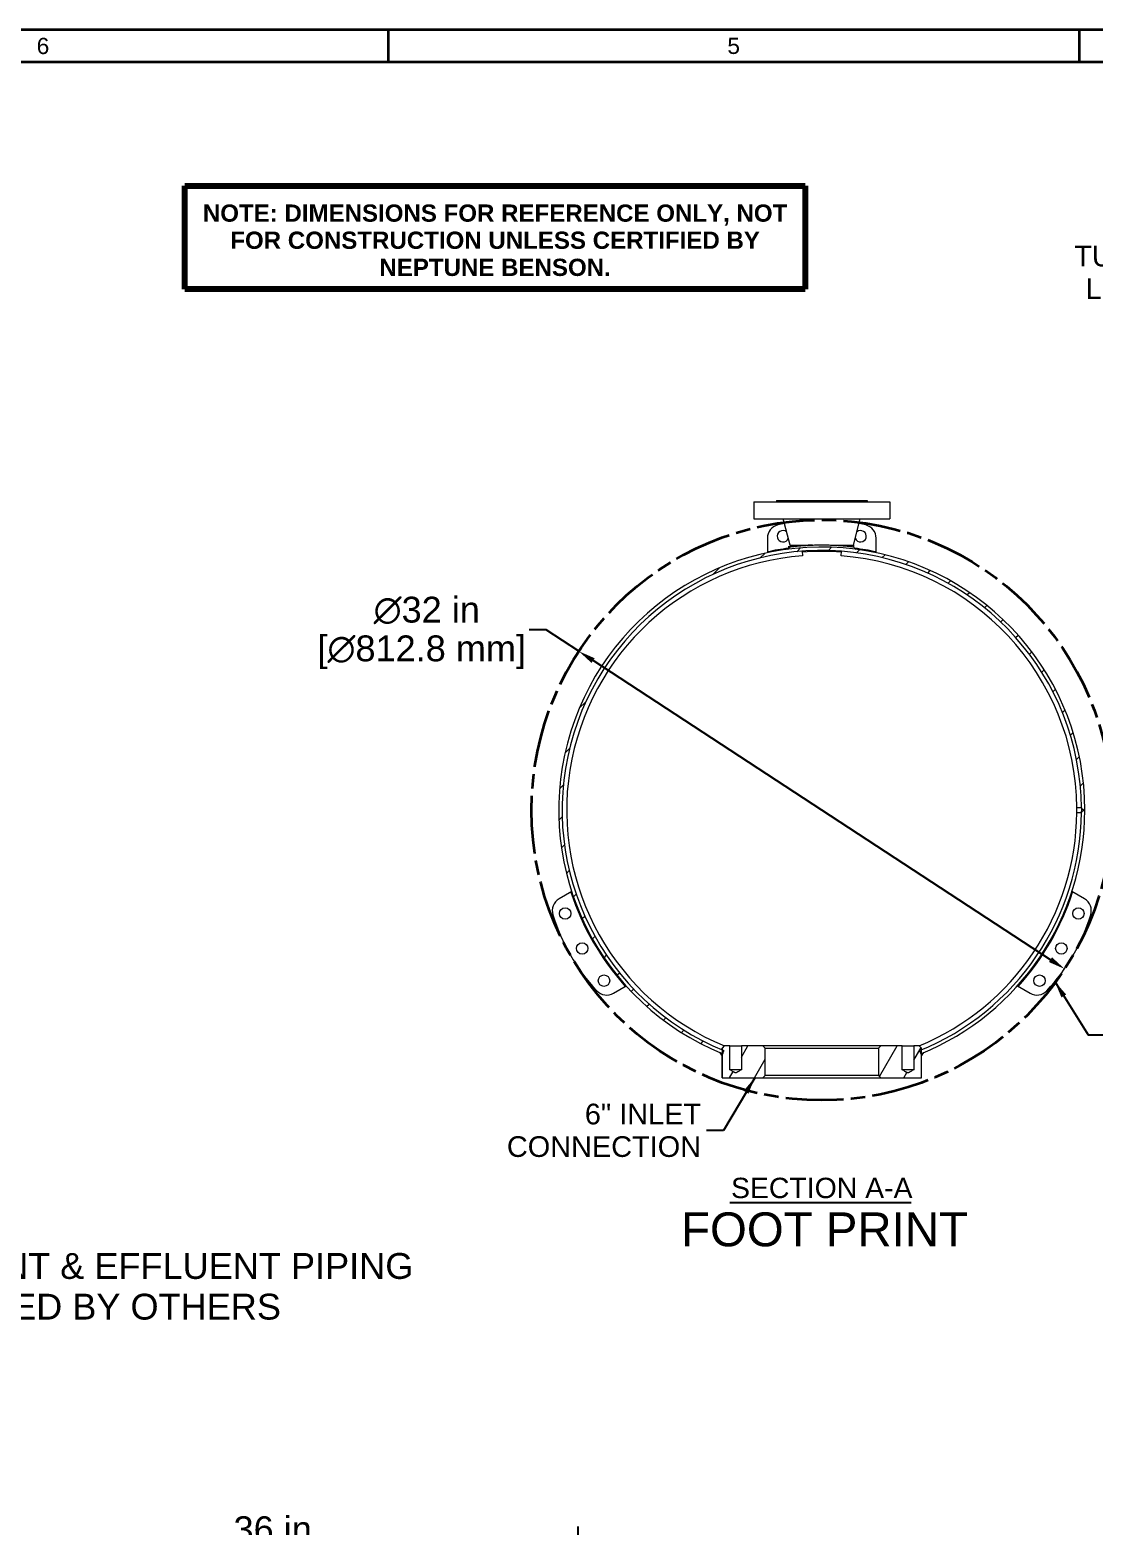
# Model space of a CAD drawing. Header units: inches. Extents: x 12 to 318, y 5 to 204.
# Drawn here: x 106.3 to 165, y 121.8 to 204.2 of the extents above; entities that cross this region are included whole.
import ezdxf

# ---------------------------------------------------------------- set-up
doc = ezdxf.new("R2010")
doc.units = ezdxf.units.IN
doc.header["$LTSCALE"] = 9.5
doc.header["$MEASUREMENT"] = 0
doc.linetypes.add('CHAIN', pattern=[0.7087, 0.4724, -0.0591, 0.1181, -0.0591])
doc.layers.get('0').update_dxf_attribs({"lineweight": 25})
for name, color, linetype, lineweight in [('Border', 7, 'Continuous', 35), ('Dimension', 7, 'Continuous', 25), ('Hatch', 7, 'Continuous', 18), ('Sketch Geometry', 7, 'Continuous', 35), ('Sketch Geometry (ANSI)', 7, 'Continuous', 25), ('Symbol', 7, 'Continuous', 25), ('Symbol (ANSI)', 7, 'Continuous', 25), ('Visible', 7, 'Continuous', 18)]:
    doc.layers.add(name, color=color, linetype=linetype, lineweight=lineweight)
doc.styles.add('MEMCOR Medium', font='arial.ttf')
doc.styles.add('Note Text (ANSI)', font='arial.ttf')
doc.styles.add('Standard A-B-C', font='arial.ttf')
doc.styles.add('Standard D-E', font='arial.ttf')
doc.styles.add('Standard Large', font='arial.ttf')
doc.styles.add('Text Style347', font='arial.ttf')
doc.dimstyles.new('Default (ANSI)$7', dxfattribs={"dimscale": 9.5, "dimtxt": 0.1500000059604645, "dimasz": 0.09842519462108612, "dimexe": 0.125, "dimexo": 0.0625, "dimgap": 0.03149606299212598, "dimtad": 0, "dimtih": 1, "dimtoh": 1, "dimdec": 4, "dimzin": 3, "dimdsep": 46, "dimlunit": 5, "dimtxsty": 'MEMCOR Medium', "dimcen": 0.09, "dimdle": 0.3937007874015748, "dimclrd": 256, "dimclre": 256, "dimclrt": 256, "dimadec": 0, "dimazin": 1, "dimtfac": 0.800000011920929, "dimtofl": 0, "dimtmove": 0, "dimatfit": 3, "dimfxl": 1, "dimfrac": 1, "dimtolj": 1, "dimtzin": 4, "dimlwd": -1, "dimlwe": -1, "dimarcsym": 0})
doc.dimstyles.new('Default D-E$7', dxfattribs={"dimscale": 9.5, "dimtxt": 0.1500000059604645, "dimasz": 0.09842519462108612, "dimexe": 0.125, "dimexo": 0.0625, "dimgap": 0.03149606299212598, "dimtad": 0, "dimtih": 1, "dimtoh": 1, "dimzin": 4, "dimdsep": 46, "dimtxsty": 'Standard D-E', "dimcen": 0.09, "dimdle": 0.3937007874015748, "dimclrd": 256, "dimclre": 256, "dimclrt": 256, "dimadec": 0, "dimazin": 1, "dimtfac": 1, "dimtofl": 0, "dimtmove": 0, "dimatfit": 3, "dimfxl": 1, "dimtolj": 1, "dimtzin": 4, "dimlwd": -1, "dimlwe": -1, "dimarcsym": 0})
doc.dimstyles.new('in [mm] D-E NeptuneBenson', dxfattribs={"dimscale": 9.5, "dimtxt": 0.1500000059604645, "dimasz": 0.09842519462108612, "dimexe": 0.125, "dimexo": 0.063, "dimgap": 0.03149606299212598, "dimtad": 0, "dimtih": 1, "dimtoh": 1, "dimdec": 4, "dimzin": 3, "dimdsep": 46, "dimlunit": 5, "dimtxsty": 'Standard D-E', "dimcen": 0.09, "dimdle": 0.3937007874015748, "dimclrd": 256, "dimclre": 256, "dimclrt": 256, "dimadec": 1, "dimazin": 1, "dimtfac": 1, "dimtofl": 0, "dimtmove": 0, "dimatfit": 3, "dimfxl": 1, "dimfrac": 1, "dimtolj": 1, "dimtzin": 4, "dimlwd": -1, "dimlwe": -1, "dimarcsym": 0})
pattern_1 = [(135.00021045915, (0, 0), (-0.8396862183023246, -0.8396923870043962), [])]
pattern_2 = [(59.99997778074501, (0, 0), (-1.028404936738194, 0.5937503988146122), [])]

# ---------------------------------------------------------------- blocks, each defined once
blk = doc.blocks.new('Borders 22x34_D')
at = {"layer": 'Border'}
for p, q in [((33.5, 21.5), (1.249999999999993, 21.5)), ((13.2734375, 21.5), (13.2734375, 21.3125)), ((17.28125, 21.5), (17.28125, 21.3125)), ((33.3125, 21.31250000000001), (1.249999999999993, 21.3125))]:
    blk.add_line(p, q, dxfattribs=at)
at = {"layer": 'Border', "char_height": 0.09399999783733698, "attachment_point": 5, "style": 'Standard A-B-C'}
for s, insert in [('\\fArial|b0|i0;{\\H0.0940;6}', (11.26953125, 21.40625)), ('\\fArial|b0|i0;{\\H0.0940;5}', (15.27734375, 21.40685899403152))]:
    blk.add_mtext(s, dxfattribs=dict(at, insert=insert))
blk = doc.blocks.new('UPPER HEAD ADN ELEMENT DETAIL')
at = {"layer": 'Symbol (ANSI)', "color": 7, "insert": (-0.5694746829337651, 0.30052863338677), "char_height": 0.06000000074153809, "attachment_point": 6, "line_spacing_factor": 0.9442214369773865, "style": 'Note Text (ANSI)'}
blk.add_mtext('\\fArial|b0|i0;{\\H0.0600;TUBESHEET\\P}\\fArial|b0|i0;{\\H0.0600;LIFT SHAFT}', dxfattribs=at)
blk = doc.blocks.new('DIM FOR REF ONLY')
at = {"layer": 'Sketch Geometry (ANSI)', "lineweight": 140}
for p, q in [((-1.8, 0.3000000000000002), (1.8, 0.3000000000000002)), ((-1.8, -0.3000000000000002), (-1.8, 0.3000000000000002)), ((1.8, 0.3000000000000002), (1.799999999999999, -0.3000000000000002)), ((1.799999999999999, -0.3000000000000002), (-1.8, -0.3000000000000002))]:
    blk.add_line(p, q, dxfattribs=at)
at = {"layer": 'Symbol (ANSI)', "insert": (0, -0.01671697658405858), "char_height": 0.1000000031914298, "width": 3.557293458209896, "attachment_point": 5, "line_spacing_factor": 0.9442214965820312, "style": 'Note Text (ANSI)'}
blk.add_mtext('\\fArial|b1|i0;{\\H0.1000;NOTE: DIMENSIONS FOR REFERENCE ONLY, NOT FOR CONSTRUCTION UNLESS CERTIFIED BY NEPTUNE BENSON.}', dxfattribs=at)
blk = doc.blocks.new('*D28')
at = {"layer": 'Defpoints', "color": 0, "transparency": 16777216}
for p in [(136.6017678102267, 169.9934970801438), (163.3815340775595, 152.4797317456702)]:
    blk.add_point(p, dxfattribs=at)
at = {"layer": 'Dimension', "transparency": 16777216}
for p, q in [((134.7945674036096, 171.1753925275461), (133.8595280547093, 171.1753925275461)), ((136.6017678102267, 169.9934970801438), (134.7945674036096, 171.1753925275461)), ((162.5989870009553, 152.9915116367271), (137.3843148868309, 169.4817171890869))]:
    blk.add_line(p, q, dxfattribs=at)
for points in [[(137.4696115353404, 169.6121417018543), (137.2990182383214, 169.3512926763196), (136.6017678102267, 169.9934970801438)], [(162.6842836494648, 153.1219361494944), (162.5136903524458, 152.8610871239597), (163.3815340775595, 152.4797317456702)]]:
    blk.add_solid(points, dxfattribs=at)
at = {"layer": 'Dimension', "transparency": 16777216, "char_height": 1.425000056624413, "attachment_point": 5, "style": 'Standard D-E'}
for s, insert in [('\\A1; ∅32 in', (127.9395358687028, 172.2420250108646)), ('\\A1;[∅812.8 mm]', (127.9395358687028, 169.9396263393873))]:
    blk.add_mtext(s, dxfattribs=dict(at, insert=insert))
blk = doc.blocks.new('*D32')
at = {"layer": 'Defpoints', "color": 0, "transparency": 16777216}
for p in [(136.5716509438895, 120.5553444025397), (102.3219219667888, 113.8565267376415), (136.5716509438895, 101.2942977605409)]:
    blk.add_point(p, dxfattribs=at)
at = {"layer": 'Dimension', "transparency": 16777216}
for p, q in [((102.3219219667888, 114.4550267376415), (102.3219219667888, 121.7428444025397)), ((136.5716509438895, 101.8927977605409), (136.5716509438895, 121.7428444025397)), ((103.2569613156891, 120.5553444025397), (114.301018383731, 120.5553444025397)), ((135.6366115949892, 120.5553444025397), (124.5925545269473, 120.5553444025397))]:
    blk.add_line(p, q, dxfattribs=at)
for points in [[(103.2569613156891, 120.7111842940231), (103.2569613156891, 120.3995045110563), (102.3219219667888, 120.5553444025397)], [(135.6366115949892, 120.7111842940231), (135.6366115949892, 120.3995045110563), (136.5716509438895, 120.5553444025397)]]:
    blk.add_solid(points, dxfattribs=at)
at = {"layer": 'Dimension', "transparency": 16777216, "char_height": 1.425000056624413, "attachment_point": 5, "style": 'Standard D-E'}
for s, insert in [('\\A1; 36 in', (119.4467864553392, 121.5826095580074)), ('\\A1;[914.4 mm]', (119.4467864553392, 119.3429070012554))]:
    blk.add_mtext(s, dxfattribs=dict(at, insert=insert))

msp = doc.modelspace()

# ---------------------------------------------------------------- hatches: boundary and pattern name
at = {"layer": 'Hatch'}
h = msp.add_hatch(dxfattribs=at)
h.set_pattern_fill('ANSI31', color=256, scale=9.499999999999998, style=0)
h.set_pattern_definition([(45, (0, 0), (-0.8396893026590252, 0.8396893026590252), [])])
edge = h.paths.add_edge_path()
edge.add_line((164.3036165130901, 161.3602986726721), (164.3042459524722, 161.3596840259567))
edge.add_spline(control_points=[(164.3042459524722, 161.3596840259567), (164.3249845984404, 161.3394314466432), (164.3456580381258, 161.3191121402298), (164.387127711761, 161.2780905322833), (164.4079222825822, 161.2573866389959), (164.4286496840271, 161.2366156727725)], knot_values=[-0.4444822678485152, -0.4444822678485152, -0.4444822678485152, -0.4444822678485152, -0.2235997053714192, -0.2235997053714192, 0, 0, 0, 0], degree=3, periodic=0)
edge.add_line((164.4286496840271, 161.2366156727725), (164.4916509438928, 161.2366156782704))
edge.add_ellipse((149.9916509438929, 161.236614412907), major_axis=(-1.265363416500901e-06, 14.49999999999995), ratio=1, start_angle=270, end_angle=517.1918704726288)
edge.add_ellipse((149.9916509439017, 161.2366144129285), major_axis=(13.36621879426263, -5.62087138658893), ratio=1, start_angle=270, end_angle=270.5173538927248)
edge.add_ellipse((149.9916509443191, 161.2366144139487), major_axis=(13.41642703963332, -5.499953229149912), ratio=1, start_angle=269.9999999999996, end_angle=270.1605886021915)
edge.add_line((144.5293228285634, 147.804824824007), (144.5999563968345, 147.9785117522235))
edge.add_ellipse((149.9916509438257, 161.2366144127435), major_axis=(-13.25810266051992, 5.391694546991159), ratio=1, start_angle=89.53136823856119, end_angle=90, ccw=False)
edge.add_ellipse((149.9916509438929, 161.236614412907), major_axis=(-13.21356010815271, 5.499953228731659), ratio=1, start_angle=203.0939525433276, end_angle=449.99999999999966, ccw=False)
h = msp.add_hatch(dxfattribs=at)
h.set_pattern_fill('ANSI31', color=256, scale=9.499999999999998, angle=90.00021045915, style=0)
h.set_pattern_definition(pattern_1)
edge = h.paths.add_edge_path()
edge.add_spline(control_points=[(144.3707795572978, 147.8703956186722), (144.3907258800923, 147.8402919662345), (144.4271961414024, 147.785958525454), (144.451451090123, 147.7498223856618), (144.4716653186797, 147.719709602873), (144.4916977151614, 147.6894760731611)], knot_values=[-0.3316340203417856, -0.3316340203417856, -0.3316340203417856, -0.3316340203417856, -0.2763616771456869, -0.2763616771456869, 0, 0, 0, 0], degree=3, periodic=0)
edge.add_line((144.4916977151614, 147.6894760731611), (144.4916977151772, 147.8201873743122))
edge.add_ellipse((149.9916509439028, 161.2366144129309), major_axis=(-13.41642703861877, 5.499953228725642), ratio=1, start_angle=89.48264610717672, end_angle=90, ccw=False)
h = msp.add_hatch(dxfattribs=at)
h.set_pattern_fill('ANSI31', color=256, scale=9.499999999999998, angle=14.999977780745, style=0)
h.set_pattern_definition(pattern_2)
edge = h.paths.add_edge_path()
edge.add_spline(control_points=[(145.5618485676055, 146.9266144129072), (145.3990246474677, 146.8290244799591), (145.301168676161, 146.7715875458309), (145.2564818478324, 146.7481886592363), (145.231557115261, 146.746693304159), (145.1911406826528, 146.766267399544), (145.0815521320361, 146.8306577973133), (144.9214533201796, 146.9266144129072)], knot_values=[0, 0, 0, 0.1269987119716778, 0.3471420293198288, 0.8819957925534003, 1.438620645031378, 1.741104447921297, 1.86413268116573, 1.86413268116573, 1.86413268116573], weights=[1, 1.896017893314855, 4.011503640253107, 7.354342838977546, 7.768026261412508, 4.47386658969204, 1.868004853423311, 1], degree=2, periodic=0)
edge.add_line((144.9214533201796, 146.9266144129072), (144.9214533201796, 148.2366144129072))
edge.add_line((144.9214533201796, 148.2366144129072), (144.6166988028748, 148.2366144129072))
edge.add_line((144.6166988028748, 148.2366144129072), (144.4916977151613, 148.1116144129072))
edge.add_line((144.4916977151613, 148.1116144129072), (144.4916977151613, 148.0230543047543))
edge.add_line((144.4916977151613, 148.0230543047543), (144.4916977151613, 147.8201873743154))
edge.add_line((144.4916977151613, 147.8201873743154), (144.4916977151613, 147.6894760731548))
edge.add_line((144.4916977151612, 147.6894760731547), (144.4916977151612, 146.4866144129072))
edge.add_line((144.4916977151612, 146.4866144129072), (146.7417300958977, 146.4866144129072))
edge.add_line((146.7417300958977, 146.4866144129072), (146.8667332620597, 146.6116144129072))
edge.add_line((146.8667332620597, 146.6116144129072), (146.8667332620597, 148.1116144129072))
edge.add_line((146.8667332620597, 148.1116144129072), (146.7417300958977, 148.2366144129072))
edge.add_line((146.7417300958977, 148.2366144129072), (145.5618485676055, 148.2366144129072))
edge.add_line((145.5618485676055, 148.2366144129072), (145.5618485676054, 146.9266144129072))
h = msp.add_hatch(dxfattribs=at)
h.set_pattern_fill('ANSI31', color=256, scale=9.499999999999998, angle=14.999977780745, style=0)
h.set_pattern_definition(pattern_2)
edge = h.paths.add_edge_path()
edge.add_spline(control_points=[(155.0618485676055, 146.9266144129071), (154.8990246474661, 146.829024479958), (154.8011686761599, 146.7715875458301), (154.7564818478319, 146.748188659236), (154.7315571152608, 146.7466933041588), (154.6911406826527, 146.7662673995438), (154.581552132036, 146.8306577973132), (154.4214533201795, 146.9266144129071)], knot_values=[0, 0, 0, 0.1269987119727649, 0.3471420293232652, 0.8819957925597767, 1.438620645035721, 1.741104447923081, 1.864132681166204, 1.864132681166204, 1.864132681166204], weights=[1, 1.896017893333548, 4.011503640315993, 7.35434283908584, 7.768026261475409, 4.473866589706166, 1.86800485342475, 1], degree=2, periodic=0)
edge.add_line((154.4214533201795, 146.9266144129071), (154.4214533201796, 148.2366144129071))
edge.add_line((154.4214533201796, 148.2366144129071), (153.2415717918874, 148.2366144129071))
edge.add_line((153.2415717918873, 148.2366144129071), (153.1165686257253, 148.1116144129071))
edge.add_line((153.1165686257253, 148.1116144129071), (153.1165686257253, 146.6116144129071))
edge.add_line((153.1165686257253, 146.6116144129071), (153.2415717918873, 146.4866144129071))
edge.add_line((153.2415717918873, 146.4866144129071), (155.4916041726237, 146.4866144129071))
edge.add_line((155.4916041726237, 146.4866144129071), (155.4916041726238, 147.6894760731545))
edge.add_line((155.4916041726238, 147.6894760731545), (155.4916041726238, 147.8201873743151))
edge.add_line((155.4916041726238, 147.8201873743151), (155.4916041726238, 148.0230543047539))
edge.add_line((155.4916041726238, 148.0230543047539), (155.4916041726238, 148.1116144129071))
edge.add_line((155.4916041726238, 148.1116144129071), (155.3666030849103, 148.2366144129071))
edge.add_line((155.3666030849103, 148.2366144129071), (155.0618485676055, 148.2366144129071))
edge.add_line((155.0618485676055, 148.2366144129071), (155.0618485676055, 146.9266144129071))
h = msp.add_hatch(dxfattribs=at)
h.set_pattern_fill('ANSI31', color=256, scale=9.499999999999998, angle=90.00021045915, style=0)
h.set_pattern_definition(pattern_1)
edge = h.paths.add_edge_path()
edge.add_spline(control_points=[(155.4916041726239, 147.6894760731609), (155.5117384731909, 147.7196418347715), (155.5319008840527, 147.7497888276864), (155.5560957292347, 147.7859652372397), (155.5924000776862, 147.8402478821878), (155.6125223304875, 147.8703956186719)], knot_values=[-1.657178635065465, -1.657178635065465, -1.657178635065465, -1.657178635065465, -0.2761964706043747, -0.2761964706043747, 0, 0, 0, 0], degree=3, periodic=0)
edge.add_ellipse((149.991650943917, 161.2366144128494), major_axis=(-13.36621879418381, -5.620871386555517), ratio=1, start_angle=89.48264610723783, end_angle=90.00000000006429, ccw=False)
edge.add_line((155.4916041726081, 147.8201873743119), (155.4916041726239, 147.6894760731609))

# ---------------------------------------------------------------- linework, layer by layer
at = {"layer": 'Sketch Geometry', "linetype": 'CHAIN', "ltscale": 0.7110018730163574}
msp.add_circle((149.9916509438931, 161.236614412907), 15.99912386291813, dxfattribs=at)
at = {"layer": 'Symbol', "lineweight": 25}
msp.add_line((144.9150988860153, 139.5980811034484), (154.9280552837552, 139.5980811034484), dxfattribs=at)
at = {"layer": 'Visible'}
for p, q in [((146.2416509438934, 178.2391144129071), (153.7416509438933, 178.239114412907)), ((146.2416509438933, 178.2391144129071), (146.2416509438933, 177.2991144129071)), ((147.4916509438934, 178.2991144129071), (152.4916509438934, 178.299114412907)), ((147.4916509438934, 178.2991144129071), (147.4916509438934, 178.2391144129071)), ((152.4916509438934, 178.299114412907), (152.4916509438934, 178.239114412907)), ((153.7416509438933, 178.239114412907), (153.7416509438933, 177.299114412907)), ((146.2416509438933, 177.2991144129071), (153.7416509438933, 177.299114412907)), ((148.2416509438933, 175.848003301796), (147.8666509438933, 177.2991144129071)), ((151.7416509438933, 175.8480033017959), (152.1166509438933, 177.299114412907)), ((146.9916509438933, 176.2277370364115), (146.9916509438933, 175.4228753720179)), ((148.2416509438933, 175.848003301796), (149.3699135582039, 175.848003301796)), ((148.2416509438933, 175.848003301796), (148.2416509438933, 175.756144110494)), ((150.6133883295834, 175.8480033017959), (151.7416509438933, 175.8480033017959)), ((151.7416509438933, 175.8480033017959), (151.7416509438933, 175.7561441104941)), ((152.9916509438932, 175.422875372018), (152.9916509438932, 176.2277370364114)), ((146.9916509438933, 175.4739772305076), (147.0019602222438, 175.4250515850863)), ((148.9110089142911, 175.5082600452037), (148.9298847576029, 175.2589736586134)), ((151.052484463497, 175.2590442484841), (151.0713437260677, 175.5083318900054)), ((152.9813416655427, 175.4250515850863), (152.9916509438933, 175.4739772305076)), ((164.3036165130903, 161.3602986726721), (164.0536258481262, 161.3581382489207)), ((164.0536257712291, 161.1150816791682), (164.3036164348262, 161.112921097235)), ((164.0542458534152, 161.1150763200146), (164.0542459518485, 161.3581436078681)), ((164.3042459524724, 161.3596840259567), (164.2324968184835, 161.3596840550125)), ((164.3042458527914, 161.1135357220429), (164.2324977585221, 161.1135357510982)), ((164.3042459524722, 161.3596840259567), (164.3042458527912, 161.1135357220429)), ((164.428649684027, 161.2366156727725), (164.4916509438928, 161.2366156782704)), ((164.4916509438928, 161.236613147543), (164.4286588432601, 161.2366131530401)), ((136.2059885685876, 156.7415601447053), (135.5089579206902, 156.3391293125083)), ((136.2092585519616, 156.7315439412249), (136.1617330609549, 156.7160092154604)), ((163.8215688268314, 156.7160092154595), (163.7740433358247, 156.7315439412239)), ((164.4743439670953, 156.3391293125078), (163.7773133191987, 156.7415601447043)), ((138.5089579206901, 151.1429768898017), (139.2059885685873, 151.5454077219986)), ((139.1617330609547, 151.5198567927537), (139.1989492736109, 151.5532477124106)), ((160.7773133191985, 151.5454077219979), (161.4743439670953, 151.1429768898012)), ((160.7843526141751, 151.5532477124099), (160.8215688268312, 151.519856792753)), ((144.4916509438453, 148.0423973069931), (144.4739975016395, 148.0304356794055)), ((144.6166509438926, 148.2366144129072), (144.4916509438925, 148.1116144129072)), ((144.4916509438925, 148.0230737727153), (144.4916509438925, 148.1116144129072)), ((144.4916977151613, 148.1116144129072), (144.4916509438925, 148.1116144129072)), ((144.4916509438925, 146.4866144129073), (144.4916509438925, 147.6895466611201)), ((144.6166988028748, 148.2366144129072), (144.4916977151613, 148.1116144129072)), ((144.4916977151613, 148.1116144129072), (144.4916977151612, 146.4866144129073)), ((144.491697715177, 147.6894760731549), (144.4916977151771, 147.8201873743122)), ((144.5293228285542, 147.8048248240065), (144.5999563968344, 147.9785117522237)), ((144.6166509438926, 148.2366144129072), (144.6166988028748, 148.2366144129072)), ((144.9214533201796, 148.2366144129072), (144.6166988028748, 148.2366144129072)), ((144.9214533201796, 146.9266144129072), (144.9214533201796, 148.2366144129072)), ((144.9214533201796, 148.2366144129072), (145.5618485676055, 148.2366144129072)), ((146.7417300958977, 148.2366144129072), (145.5618485676055, 148.2366144129072)), ((145.5618485676055, 148.2366144129072), (145.5618485676055, 146.9266144129072)), ((146.8667332620597, 148.1116144129072), (146.7417300958977, 148.2366144129072)), ((153.2415717918873, 148.2366144129071), (146.7417300958977, 148.2366144129072)), ((146.8667332620597, 146.6116144129072), (146.8667332620597, 148.1116144129072)), ((146.8667332620597, 148.1116144129072), (153.1165686257253, 148.1116144129071)), ((153.2415717918873, 148.2366144129071), (153.1165686257253, 148.1116144129071)), ((153.1165686257253, 148.1116144129071), (153.1165686257253, 146.6116144129071)), ((154.4214533201796, 148.2366144129071), (153.2415717918873, 148.2366144129071)), ((154.4214533201795, 146.9266144129071), (154.4214533201796, 148.2366144129071)), ((154.4214533201795, 148.2366144129071), (155.0618485676055, 148.2366144129071)), ((155.3666030849103, 148.2366144129071), (155.0618485676055, 148.2366144129071)), ((155.0618485676055, 148.2366144129071), (155.0618485676055, 146.9266144129071)), ((155.4916041726238, 148.1116144129071), (155.3666030849103, 148.2366144129071)), ((155.3666030849103, 148.2366144129071), (155.3666509438925, 148.2366144129071)), ((155.3666509438925, 148.2366144129071), (155.4916509438925, 148.1116144129071)), ((155.3841504011787, 147.978839114877), (155.4547944836191, 147.8051564628428)), ((155.4916041726237, 146.4866144129071), (155.4916041726238, 148.1116144129071)), ((155.4916509438925, 148.1116144129071), (155.4916041726238, 148.1116144129071)), ((155.491604172608, 147.820187374312), (155.4916041726081, 147.6894760731546)), ((155.4916509438925, 148.023073772715), (155.4916509438925, 148.1116144129071)), ((155.4916509439396, 148.0423973069933), (155.5093043861459, 148.0304356794053)), ((155.4916509438925, 146.4866144129071), (155.4916509438925, 147.6895461470493)), ((145.5618485676055, 146.9266144129072), (144.9214533201796, 146.9266144129072)), ((155.0618485676055, 146.9266144129071), (154.4214533201795, 146.9266144129071)), ((144.4916977151612, 146.4866144129073), (144.4916509438925, 146.4866144129073)), ((144.4916977151612, 146.4866144129073), (146.7417300958977, 146.4866144129072)), ((146.7417300958977, 146.4866144129072), (146.8667332620597, 146.6116144129072)), ((146.7417300958977, 146.4866144129072), (153.2415717918873, 146.4866144129071)), ((153.1165686257253, 146.6116144129071), (146.8667332620597, 146.6116144129072)), ((153.1165686257253, 146.6116144129071), (153.2415717918873, 146.4866144129071)), ((153.2415717918873, 146.4866144129071), (155.4916041726237, 146.4866144129071)), ((155.4916509438925, 146.4866144129071), (155.4916041726237, 146.4866144129071))]:
    msp.add_line(p, q, dxfattribs=at)
for centre, radius in [((135.845426103718, 155.540346845547), 0.3149999999999969), ((164.1378757840675, 155.5403468455464), 0.3149999999999963), ((136.7855222931503, 153.6120524814483), 0.3149999999999969), ((163.1977795946352, 153.6120524814478), 0.3149999999999963), ((137.9854261037179, 151.8337581173496), 0.3149999999999969), ((161.9978757840675, 151.8337581173491), 0.3149999999999963)]:
    msp.add_circle(centre, radius, dxfattribs=at)
for centre, radius, start, end in [((147.7416509438933, 176.2277370364115), 0.7499999999999936, 103.0827550577396, 180), ((147.8516509438932, 176.3357382758249), 0.3149999999999967, 50.26542484251264, 338.7136382694716), ((149.991650943893, 166.545738275825), 10.68999999999991, 101.0941914022158, 103.0827550577387), ((152.1316509438932, 176.3357382758248), 0.3149999999999966, 201.2863617307366, 129.7345751572782), ((149.991650943893, 166.545738275825), 10.68999999999989, 76.9172449422585, 78.90580859777793), ((152.2416509438932, 176.2277370364114), 0.7499999999999934, 0, 76.91724494225646), ((149.9916509438928, 161.236614412907), 14.50000000000002, 4.978313060379714e-06, 247.8698179675565), ((149.9916509438928, 161.236614412907), 14.31250000000001, 0.4951388145165326, 247.8698180326214), ((149.9916509438931, 161.236614412907), 14.06250000000001, 94.33014547714514, 247.5847305121623), ((149.9916509438933, 161.236614412907), 14.55000000000001, 97.20329521183605, 101.8989098180651), ((149.9916509438927, 161.2366144129069), 14.26499999999995, 85.67366541725085, 94.33014547714295), ((149.9916509438931, 161.236614412907), 14.0625, 0.4951388145165326, 85.67366541725302), ((149.9916509438933, 161.236614412907), 14.55, 78.10109018193496, 82.79665291821892), ((149.9916509438931, 161.236614412907), 14.0625, 292.415269487836, 359.5048249315366), ((149.9916509438928, 161.236614412907), 14.31250000000002, 292.1336604838406, 359.5048249315366), ((149.9916509438928, 161.236614412907), 14.49999999999999, 292.1336604187674, 359.999995021687), ((149.9916509438927, 161.2366144129069), 14.26499999999995, 359.5048249315374, 359.5056448710571), ((149.9916509438927, 161.2366144129069), 14.26499999999995, 0.4943188228494774, 0.4951388145172685), ((135.8839579206902, 155.68961025967), 0.7499999999999926, 119.9999999999989, 196.9172449422606), ((149.9916509438933, 161.236614412907), 14.55000000000001, 198.1010901819329, 221.8989098180625), ((149.9916509438933, 161.236614412907), 14.54999999999996, 318.1010901819338, 341.8989098180636), ((164.0993439670953, 155.6896102596695), 0.7499999999999926, 343.0827550577394, 59.99999999999931), ((145.3938148067676, 158.582052481448), 10.6899999999999, 196.917244942259, 223.0827550577383), ((154.589487081018, 158.5820524814479), 10.68999999999987, 316.9172449422598, 343.0827550577393), ((138.1339579206901, 151.79249594264), 0.7499999999999917, 223.0827550577387, 299.999999999998), ((161.8493439670953, 151.7924959426396), 0.7499999999999911, 239.9999999999993, 316.9172449422599), ((149.9916509438929, 161.236614412907), 14.49999999999998, 247.191875472627, 247.7092293653869), ((149.9916509438929, 161.236614412907), 14.5, 292.2907706346099, 292.80812452737)]:
    msp.add_arc(centre, radius, start, end, dxfattribs=at)
for points in [[(148.1170736524849, 175.6149300297841), (148.158589852856, 175.6620098250331), (148.2001347435223, 175.709064315245), (148.2416509438934, 175.7561441104939)], [(151.7416509438934, 175.7561441104939), (151.7831207061638, 175.7090234055844), (151.8247584730314, 175.6620507346935), (151.8662282353018, 175.6149300297841)]]:
    msp.add_open_spline(points, degree=3, dxfattribs=at)
for points, knots in [([(148.2416509438934, 175.7561441104939), (148.2416509438936, 175.756144110494), (148.2521857538409, 175.7574271257048), (148.2965243084404, 175.7626698539844), (148.3303181978453, 175.7666259676568), (148.4196477608925, 175.7765617388705), (148.475254536087, 175.782540009697), (148.6037194663827, 175.7953594050621), (148.6765859115358, 175.8021873912181), (148.831841698149, 175.8153713782406), (148.9195519051577, 175.8221898142627), (149.110576897107, 175.8349744119463), (149.2138869893968, 175.84092767552), (149.3376493772621, 175.84660348566), (149.3537370879646, 175.8473149677577), (149.3699135582063, 175.848003301796)], [-13.40878023325579, -13.40878023325579, -13.40878023324489, -13.40878023324489, -12.57072853251782, -12.57072853251782, -11.73267683177986, -11.73267683177986, -10.8946251310419, -10.8946251310419, -10.05657343030393, -10.05657343030393, -9.218527601884922, -9.218527601884922, -8.380481773465913, -8.380481773465913, -8.256170749678198, -8.256170749678198, -8.256170749678198, -8.256170749678198]), ([(149.3699135582063, 175.848003301796), (149.4631627302984, 175.8519711995033), (149.5595704995654, 175.8551628085453), (149.7689335873459, 175.859961448484), (149.882098950457, 175.8612252671865), (150.1012029373296, 175.8612252671865), (150.2143683004408, 175.859961448484), (150.4237313882213, 175.8551628085453), (150.5201391574884, 175.8519711995033), (150.6133883295804, 175.8480033017959)], [-21.55504094410902, -21.55504094410902, -21.55504094410902, -21.55504094410902, -20.83481172868417, -20.83481172868417, -20.00002553869961, -20.00002553869961, -19.16523934871505, -19.16523934871505, -18.44501013328993, -18.44501013328993, -18.44501013328993, -18.44501013328993]), ([(150.6133883295804, 175.8480033017959), (150.6295647998221, 175.8473149677577), (150.6456525105246, 175.8466034856599), (150.7694148983899, 175.84092767552), (150.8727249906797, 175.8349744119463), (151.063749982629, 175.8221898142627), (151.1514601896376, 175.8153713782405), (151.3067159762509, 175.8021873912181), (151.379582421404, 175.7953594050621), (151.5080473516996, 175.782540009697), (151.5636541268942, 175.7765617388704), (151.6529836899414, 175.7666259676567), (151.6867775793464, 175.7626698539843), (151.7311161339461, 175.7574271257047), (151.7416509438934, 175.7561441104939), (151.7416509438934, 175.7561441104939)], [-5.152609483577328, -5.152609483577328, -5.152609483577328, -5.152609483577328, -5.028298459789877, -5.028298459789877, -4.190252631370868, -4.190252631370868, -3.352206802951859, -3.352206802951859, -2.514155102213894, -2.514155102213894, -1.676103401475929, -1.676103401475929, -0.8380517007379646, -0.8380517007379646, -8.881784197001252e-15, 0, 0, 0]), ([(164.4286588433042, 161.2366131529959), (164.4079299185988, 161.2158406543829), (164.3871338146552, 161.195135238535), (164.3454525761464, 161.1539043789485), (164.3245677757234, 161.1333786878782), (164.3036164348258, 161.112921097235)], [-0.4467497072671029, -0.4467497072671029, -0.4467497072671029, -0.4467497072671029, -0.2231335469994572, -0.2231335469994572, 0, 0, 0, 0]), ([(164.30361651309, 161.3602986726721), (164.3245662981874, 161.3398425681274), (164.34544955253, 161.3193183732097), (164.3871277117609, 161.2780905322833), (164.4079222825821, 161.2573866389959), (164.428649684027, 161.2366156727725)], [-0.4467168682747389, -0.4467168682747389, -0.4467168682747389, -0.4467168682747389, -0.2235997053714192, -0.2235997053714192, 0, 0, 0, 0]), ([(164.3042458527912, 161.1135357220429), (164.3250906283233, 161.1338919105169), (164.3458695282848, 161.154315510379), (164.3873398467797, 161.1953403826242), (164.4080309361912, 161.2159418986126), (164.4286555209096, 161.2366098236185)], [-0.4445032541508058, -0.4445032541508058, -0.4445032541508058, -0.4445032541508058, -0.2224905104759869, -0.2224905104759869, 0, 0, 0, 0]), ([(164.4286555209096, 161.2366098236185), (164.4080309529356, 161.2572777653392), (164.3873398802092, 161.2778792980942), (164.3458695949421, 161.3189042039266), (164.3250907115216, 161.339327820611), (164.3042459524722, 161.3596840259567)], [-0.4445032355919196, -0.4445032355919196, -0.4445032355919196, -0.4445032355919196, -0.2220127343536258, -0.2220127343536258, 0, 0, 0, 0]), ([(144.3707795572977, 147.8703956186723), (144.3907258800923, 147.8402919662346), (144.4271961414024, 147.785958525454), (144.4514510901229, 147.7498223856619), (144.4716653186797, 147.7197096028731), (144.4916977151613, 147.6894760731612)], [-0.3316340203417856, -0.3316340203417856, -0.3316340203417856, -0.3316340203417856, -0.2763616771456869, -0.2763616771456869, 0, 0, 0, 0]), ([(155.4916041726238, 147.689476073161), (155.5117384731908, 147.7196418347716), (155.5319008840527, 147.7497888276865), (155.5560957292346, 147.7859652372398), (155.5924000776861, 147.8402478821879), (155.6125223304874, 147.870395618672)], [-1.657178635065465, -1.657178635065465, -1.657178635065465, -1.657178635065465, -0.2761964706043747, -0.2761964706043747, 0, 0, 0, 0])]:
    msp.add_open_spline(points, degree=3, knots=knots, dxfattribs=at)
for points, weights, knots in [([(145.5618485676055, 146.9266144129072), (145.3990246474678, 146.8290244799591), (145.301168676161, 146.7715875458309), (145.2564818478324, 146.7481886592363), (145.231557115261, 146.746693304159), (145.1911406826528, 146.766267399544), (145.0815521320361, 146.8306577973134), (144.9214533201796, 146.9266144129072)], [1, 1.896017893314855, 4.011503640253107, 7.354342838977546, 7.768026261412508, 4.47386658969204, 1.868004853423311, 1], [0, 0, 0, 0.1269987119716778, 0.3471420293198288, 0.8819957925534003, 1.438620645031378, 1.741104447921297, 1.86413268116573, 1.86413268116573, 1.86413268116573]), ([(155.0618485676055, 146.9266144129071), (154.8990246474661, 146.829024479958), (154.8011686761599, 146.7715875458301), (154.7564818478319, 146.748188659236), (154.7315571152608, 146.7466933041588), (154.6911406826527, 146.7662673995439), (154.581552132036, 146.8306577973132), (154.4214533201795, 146.9266144129071)], [1, 1.896017893333548, 4.011503640315993, 7.35434283908584, 7.768026261475409, 4.473866589706166, 1.86800485342475, 1], [0, 0, 0, 0.1269987119727649, 0.3471420293232652, 0.8819957925597767, 1.438620645035721, 1.741104447923081, 1.864132681166204, 1.864132681166204, 1.864132681166204])]:
    msp.add_rational_spline(points, weights, degree=2, knots=knots, dxfattribs=at)

# ---------------------------------------------------------------- block references
for name, p, xscale, yscale, zscale in [('Borders 22x34_D', (0, 0), 9.5, 9.5, 9.5), ('DIM FOR REF ONLY', (131.9829860911447, 192.8084018193092), 9.5, 9.5, 9.5), ('UPPER HEAD ADN ELEMENT DETAIL', (184.2857155033574, 185.1666704912074), 19, 19, 19)]:
    msp.add_blockref(name, p, dxfattribs=dict(xscale=xscale, yscale=yscale, zscale=zscale))

# ---------------------------------------------------------------- texts
at = {"layer": 'Symbol', "insert": (143.3372364610433, 143.5775676427056), "char_height": 1.140000014089224, "width": 10.70835412017942, "attachment_point": 6, "line_spacing_factor": 0.9442214369773865, "style": 'Standard D-E'}
msp.add_mtext('\\fArial|b0|i0;{\\H1.1400;6" INLET \\P}\\fArial|b0|i0;{\\H1.1400;CONNECTION}', dxfattribs=at)
at = {"layer": 'Symbol', "attachment_point": 7}
for s, insert, char_height, style in [('SECTION A-A', (144.9886366716467, 139.8315088393996), 1.12099995997947, 'Text Style347'), ('FOOT PRINT', (142.2344999850348, 137.1631906683639), 1.87007874015748, 'Standard Large')]:
    msp.add_mtext(s, dxfattribs=dict(at, insert=insert, char_height=char_height, style=style))
at = {"layer": 'Symbol (ANSI)', "insert": (97.72728138947585, 136.8192134818661), "char_height": 1.425000045477874, "width": 29.75990969365037, "attachment_point": 1, "line_spacing_factor": 0.9442214369773865, "style": 'MEMCOR Medium'}
msp.add_mtext('\\fArial|b0|i0;INFLUENT & EFFLUENT PIPING\\P\\fArial|b0|i0;PROVIDED BY OTHERS', dxfattribs=at)

# ---------------------------------------------------------------- dimensions: what is measured, and where the dimension line sits
at = {"layer": 'Dimension'}
dim = msp.add_diameter_dim_2p(p1=(163.3815340775595, 152.4797317456702), p2=(136.6017678102267, 169.9934970801438), text=' <> in\\X[∅812.8 mm]', dimstyle='in [mm] D-E NeptuneBenson', override={"dimgap": 0.03149606299212598, "dimdec": 4, "dimlfac": 1.000000000000002, "dimpost": '', "dimtol": 0, "dimlim": 0, "dimtp": 0, "dimtm": -0, "dimtdec": 2, "dimtofl": 1, "dimatfit": 2}, dxfattribs=at)
dim.commit()
dim.dimension.update_dxf_attribs({"geometry": '*D28', "text_midpoint": (127.9395358687028, 171.1753925275461), "dimtype": 163})
dim = msp.add_linear_dim(base=(136.5716509438895, 120.5553444025397), p1=(102.3219219667888, 113.8565267376415), p2=(136.5716509438895, 101.2942977605409), angle=180, text=' <> in\\X[914.4 mm]', dimstyle='in [mm] D-E NeptuneBenson', override={"dimgap": 0.03149606299212598, "dimtih": 0, "dimtoh": 0, "dimdec": 4, "dimlfac": 1.051103207971939, "dimpost": '', "dimtol": 0, "dimlim": 0, "dimtp": 0, "dimtm": -0, "dimtdec": 2, "dimatfit": 1}, dxfattribs=at)
dim.commit()
dim.dimension.update_dxf_attribs({"geometry": '*D32', "text_midpoint": (119.4467864553392, 120.5553444025397), "dimtype": 160})

# ---------------------------------------------------------------- leaders
at = {"layer": 'Symbol', "annotation_type": 0, "has_hookline": 1}
for points, hookline_direction, text_width in [([(162.8390546004599, 151.7834691185578), (164.6704672901011, 148.8417561811345), (165.6055066390014, 148.8417561811345)], 0, 29.4619236016371), ([(146.2952254493552, 146.4866144129072), (144.5714884083689, 143.5775676427056), (143.6364490594685, 143.5775676427056)], 1, 10.4956207366985)]:
    msp.add_leader(points, dimstyle='Default D-E$7', override={"dimtad": 0}, dxfattribs=dict(at, hookline_direction=hookline_direction, text_width=text_width))
at = {"layer": 'Symbol (ANSI)', "annotation_type": 0, "has_hookline": 1, "hookline_direction": 0, "text_width": 29.44384473231262}
msp.add_leader([(58.46731052707779, 138.6059321619919), (71.00889032188806, 133.0399848808947), (95.89244196784247, 136.1316944110784), (97.42806879105065, 136.1067134591271)], dimstyle='Default (ANSI)$7', override={"dimtad": 0}, dxfattribs=at)

doc.saveas('drawing.dxf')
